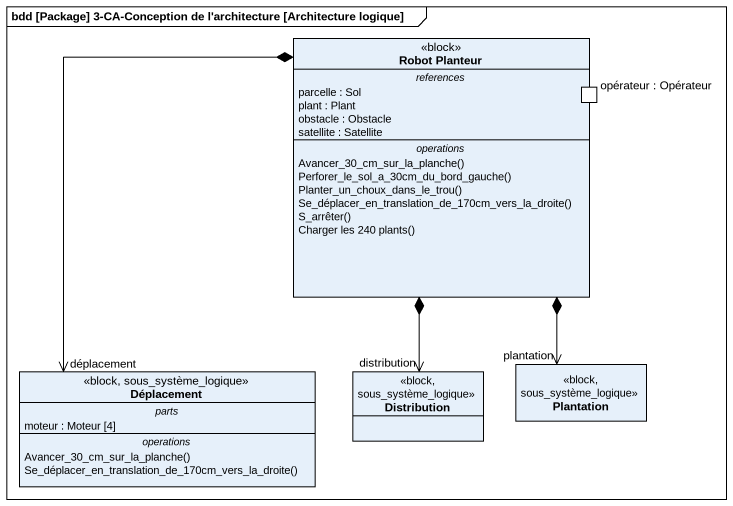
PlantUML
@startuml
mainframe bdd [Package] 3-CA-Conception de l'architecture [Architecture logique]
hide circle
hide empty members
class "Robot Planteur" as Robot_Planteur <<block>> {
  -- references --
  parcelle : Sol
  plant : Plant
  obstacle : Obstacle
  satellite : Satellite
  -- operations --
  Avancer_30_cm_sur_la_planche()
  Perforer_le_sol_a_30cm_du_bord_gauche()
  Planter_un_choux_dans_le_trou()
  Se_déplacer_en_translation_de_170cm_vers_la_droite()
  S_arrêter()
  Charger les 240 plants()
  -- ports --
  opérateur : Opérateur
}
class Déplacement <<block, sous_système_logique>> {
  -- parts --
  moteur : Moteur [4]
  -- operations --
  Avancer_30_cm_sur_la_planche()
  Se_déplacer_en_translation_de_170cm_vers_la_droite()
}
class Distribution <<block, sous_système_logique>>
class Plantation <<block, sous_système_logique>>
Robot_Planteur *--> "déplacement" Déplacement
Robot_Planteur *--> "distribution" Distribution
Robot_Planteur *--> "plantation" Plantation
@enduml
